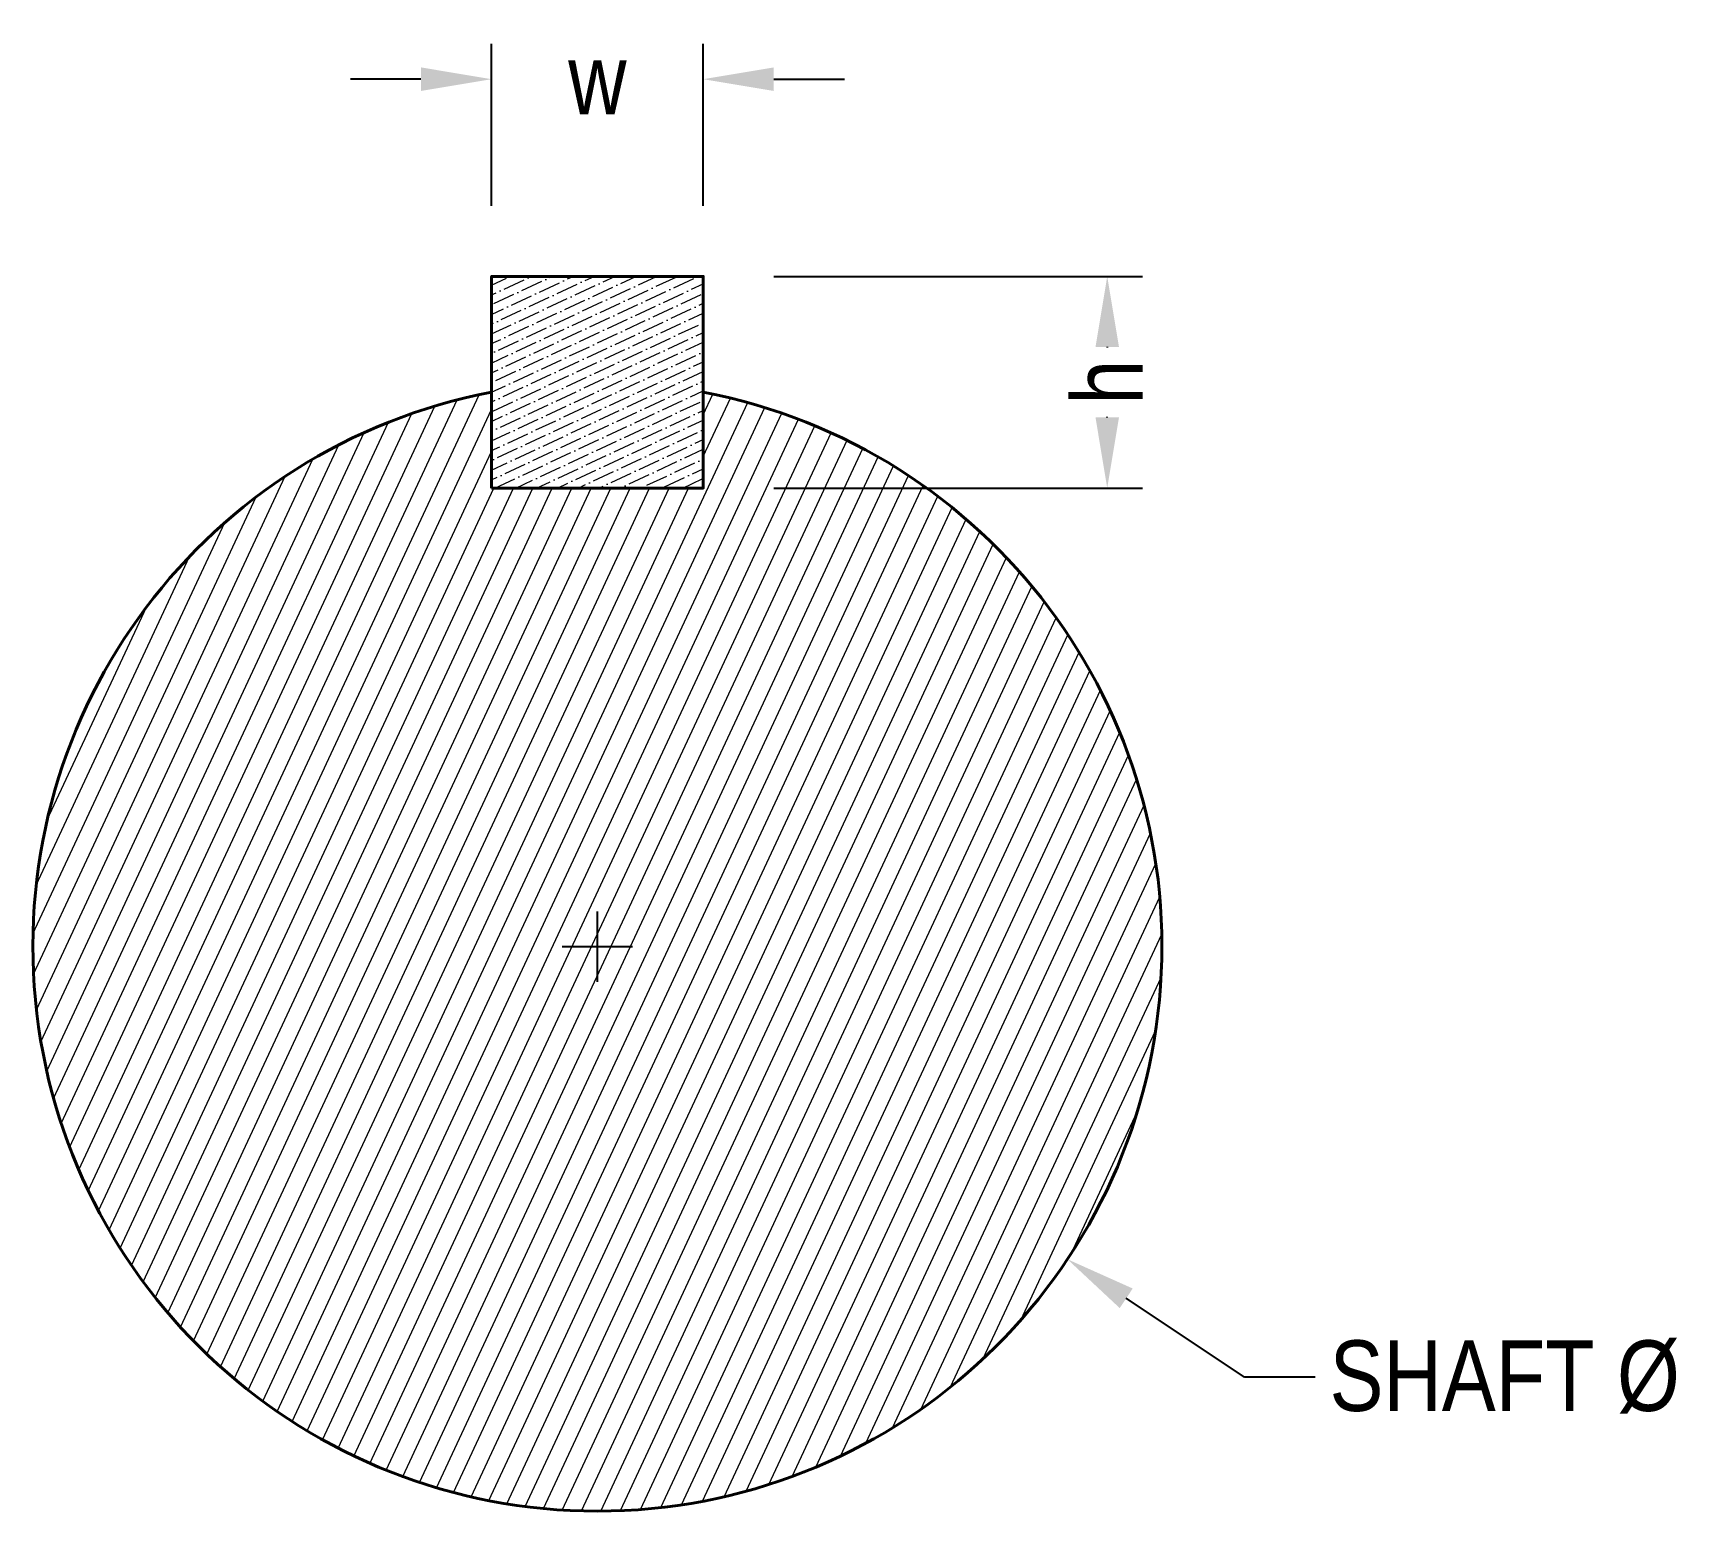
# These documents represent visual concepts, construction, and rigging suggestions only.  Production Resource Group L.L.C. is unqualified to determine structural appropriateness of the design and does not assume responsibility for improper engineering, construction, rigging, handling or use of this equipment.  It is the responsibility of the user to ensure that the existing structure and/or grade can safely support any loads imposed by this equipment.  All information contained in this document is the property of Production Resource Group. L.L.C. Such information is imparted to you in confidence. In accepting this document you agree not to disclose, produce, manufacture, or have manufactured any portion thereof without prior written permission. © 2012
# Paper-space layout 'Bearing_PlainPV' of a CAD drawing. Header units: inches. Extents: x 2.87 to 5.78, y 2.82 to 5.43.
import ezdxf

# ---------------------------------------------------------------- set-up
doc = ezdxf.new("R2010")
doc.units = ezdxf.units.IN
doc.header["$LTSCALE"] = 0.3
doc.header["$MEASUREMENT"] = 0
doc.header["$PDMODE"] = 35
for name, color, linetype, lineweight in [('..02 - Light', 142, 'Continuous', 9), ('..03 - Thick', 230, 'Continuous', 40), ('..09 - Hatch', 8, 'Continuous', 9)]:
    doc.layers.add(name, color=color, linetype=linetype, lineweight=lineweight)
doc.styles.add('prg 03 - Standard', font='ARIALN.TTF')
doc.dimstyles.new('prg - inch - 16', dxfattribs={"dimtxt": 0.125, "dimasz": 0.125, "dimexe": 0.0625, "dimexo": 0.125, "dimgap": 0.03125, "dimtad": 0, "dimdec": 4, "dimzin": 3, "dimdsep": 46, "dimlunit": 4, "dimtxsty": 'prg 03 - Standard', "dimcen": 0.0625, "dimclrd": 256, "dimclre": 256, "dimclrt": 256, "dimadec": 0, "dimazin": 2, "dimtfac": 1, "dimtdec": 4, "dimtofl": 0, "dimtmove": 0, "dimatfit": 3, "dimfxl": 1, "dimfrac": 1, "dimtolj": 1, "dimtzin": 0, "dimarcsym": 1})
doc.dimstyles.new('prg - inch - 16$3', dxfattribs={"dimtxt": 0.125, "dimasz": 0.125, "dimexe": 0.0625, "dimexo": 0.125, "dimgap": 0.03125, "dimtad": 0, "dimtih": 1, "dimtoh": 1, "dimdec": 4, "dimzin": 3, "dimdsep": 46, "dimlunit": 4, "dimtxsty": 'prg 03 - Standard', "dimcen": 0.0625, "dimclrd": 256, "dimclre": 256, "dimclrt": 256, "dimadec": 0, "dimazin": 2, "dimtfac": 1, "dimtdec": 4, "dimtofl": 0, "dimtmove": 0, "dimatfit": 3, "dimfxl": 1, "dimfrac": 2, "dimtolj": 1, "dimtzin": 0, "dimarcsym": 1})

# ---------------------------------------------------------------- blocks, each defined once
blk = doc.blocks.new('*D34')
at = {"layer": '..02 - Light', "lineweight": -2, "transparency": 16777216}
for p, q in [((3.8686, 3.7531), (3.8686, 3.8781)), ((3.8061, 3.8156), (3.9311, 3.8156)), ((5.0151, 3.0532), (4.8054, 3.1926)), ((5.1401, 3.0532), (5.0151, 3.0532))]:
    blk.add_line(p, q, dxfattribs=at)
at = {"layer": '..02 - Light', "transparency": 16777216}
blk.add_solid([(4.8169, 3.21), (4.7939, 3.1753), (4.7013, 3.2618)], dxfattribs=at)
at = {"layer": 'Defpoints', "color": 0, "transparency": 16777216}
for p in [(3.036, 4.3694), (4.7013, 3.2618)]:
    blk.add_point(p, dxfattribs=at)
at = {"layer": '..02 - Light', "transparency": 16777216, "insert": (5.4759, 3.0532), "char_height": 0.125, "attachment_point": 5, "style": 'prg 03 - Standard'}
blk.add_mtext('\\A1;SHAFT %%C', dxfattribs=at)
blk = doc.blocks.new('*D35')
at = {"layer": '..02 - Light', "lineweight": -2, "transparency": 16777216}
for p, q in [((3.6811, 5.1281), (3.6811, 5.4149)), ((4.0561, 5.1281), (4.0561, 5.4149)), ((3.5561, 5.3524), (3.4311, 5.3524)), ((4.1811, 5.3524), (4.3061, 5.3524))]:
    blk.add_line(p, q, dxfattribs=at)
at = {"layer": '..02 - Light', "transparency": 16777216}
for points in [[(3.5561, 5.3733), (3.5561, 5.3316), (3.6811, 5.3524)], [(4.1811, 5.3733), (4.1811, 5.3316), (4.0561, 5.3524)]]:
    blk.add_solid(points, dxfattribs=at)
at = {"layer": 'Defpoints', "color": 0, "transparency": 16777216}
for p in [(4.0561, 5.3524), (3.6811, 5.0031), (4.0561, 5.0031)]:
    blk.add_point(p, dxfattribs=at)
at = {"layer": '..02 - Light', "transparency": 16777216, "insert": (3.8686, 5.3524), "char_height": 0.125, "attachment_point": 5, "style": 'prg 03 - Standard'}
blk.add_mtext('\\A1;w', dxfattribs=at)
blk = doc.blocks.new('*D36')
at = {"layer": '..02 - Light', "lineweight": -2, "transparency": 16777216}
for p, q in [((4.1811, 5.0031), (4.8343, 5.0031)), ((4.7718, 4.8781), (4.7718, 4.8771)), ((4.7718, 4.7531), (4.7718, 4.7541)), ((4.1811, 4.6281), (4.8343, 4.6281))]:
    blk.add_line(p, q, dxfattribs=at)
at = {"layer": '..02 - Light', "transparency": 16777216}
for points in [[(4.751, 4.8781), (4.7926, 4.8781), (4.7718, 5.0031)], [(4.751, 4.7531), (4.7926, 4.7531), (4.7718, 4.6281)]]:
    blk.add_solid(points, dxfattribs=at)
at = {"layer": 'Defpoints', "color": 0, "transparency": 16777216}
for p in [(4.0561, 5.0031), (4.0561, 4.6281), (4.7718, 4.6281)]:
    blk.add_point(p, dxfattribs=at)
at = {"layer": '..02 - Light', "transparency": 16777216, "insert": (4.7718, 4.8156), "char_height": 0.125, "attachment_point": 5, "rotation": 90, "style": 'prg 03 - Standard'}
blk.add_mtext('\\A1;h', dxfattribs=at)

psp = doc.layouts.new('Bearing_PlainPV')

# ---------------------------------------------------------------- hatches: boundary and pattern name
at = {"layer": '..09 - Hatch'}
h = psp.add_hatch(dxfattribs=at)
h.set_pattern_fill('ANSI36', color=256, scale=0.125, angle=340)
h.set_pattern_definition([(25, (0.597863, -0.588008), (0.018178443, 0.025717027), [0.0390625, -0.0078125, 0, -0.0078125])])
h.paths.add_polyline_path([(4.05614, 5.00312), (3.68114, 5.00312), (3.68114, 4.62812), (4.05614, 4.62812)])
h = psp.add_hatch(dxfattribs=at)
h.set_pattern_fill('ANSI31', color=256, scale=0.25, angle=20)
h.set_pattern_definition([(65, (0.597863, -0.588008), (-0.02832212, 0.01320682), [])])
h.paths.add_polyline_path([(4.05614, 4.79788), (4.05614, 4.62812), (3.68114, 4.62812), (3.68114, 4.79788, 10.5720779)])

# ---------------------------------------------------------------- linework, layer by layer
at = {"layer": '..03 - Thick'}
psp.add_lwpolyline([(3.68114, 4.62812), (4.05614, 4.62812), (4.05614, 5.00312), (3.68114, 5.00312)], close=True, dxfattribs=at)
psp.add_arc((3.86864, 3.81562), 1, 100.80692, 79.19308, dxfattribs=at)

# ---------------------------------------------------------------- dimensions: what is measured, and where the dimension line sits
at = {"layer": '..02 - Light'}
dim = psp.add_linear_dim(base=(4.05614, 5.35243), p1=(3.68114, 5.00312), p2=(4.05614, 5.00312), text='w', dimstyle='prg - inch - 16', override={"dimfrac": 2}, dxfattribs=at)
dim.commit()
dim.dimension.update_dxf_attribs({"geometry": '*D35', "text_midpoint": (3.86864, 5.35243), "dimtype": 160})
dim = psp.add_linear_dim(base=(4.77179, 4.62812), p1=(4.05614, 5.00312), p2=(4.05614, 4.62812), angle=90, text='h', dimstyle='prg - inch - 16', override={"dimfrac": 2}, dxfattribs=at)
dim.commit()
dim.dimension.update_dxf_attribs({"geometry": '*D36', "text_midpoint": (4.77179, 4.81562), "dimtype": 160})
dim = psp.add_diameter_dim_2p(p1=(3.03597, 4.36939), p2=(4.70131, 3.26185), text='SHAFT %%C', dimstyle='prg - inch - 16$3', dxfattribs=at)
dim.commit()
dim.dimension.update_dxf_attribs({"geometry": '*D34', "text_midpoint": (5.47591, 3.05316), "dimtype": 163})

doc.saveas('drawing.dxf')
